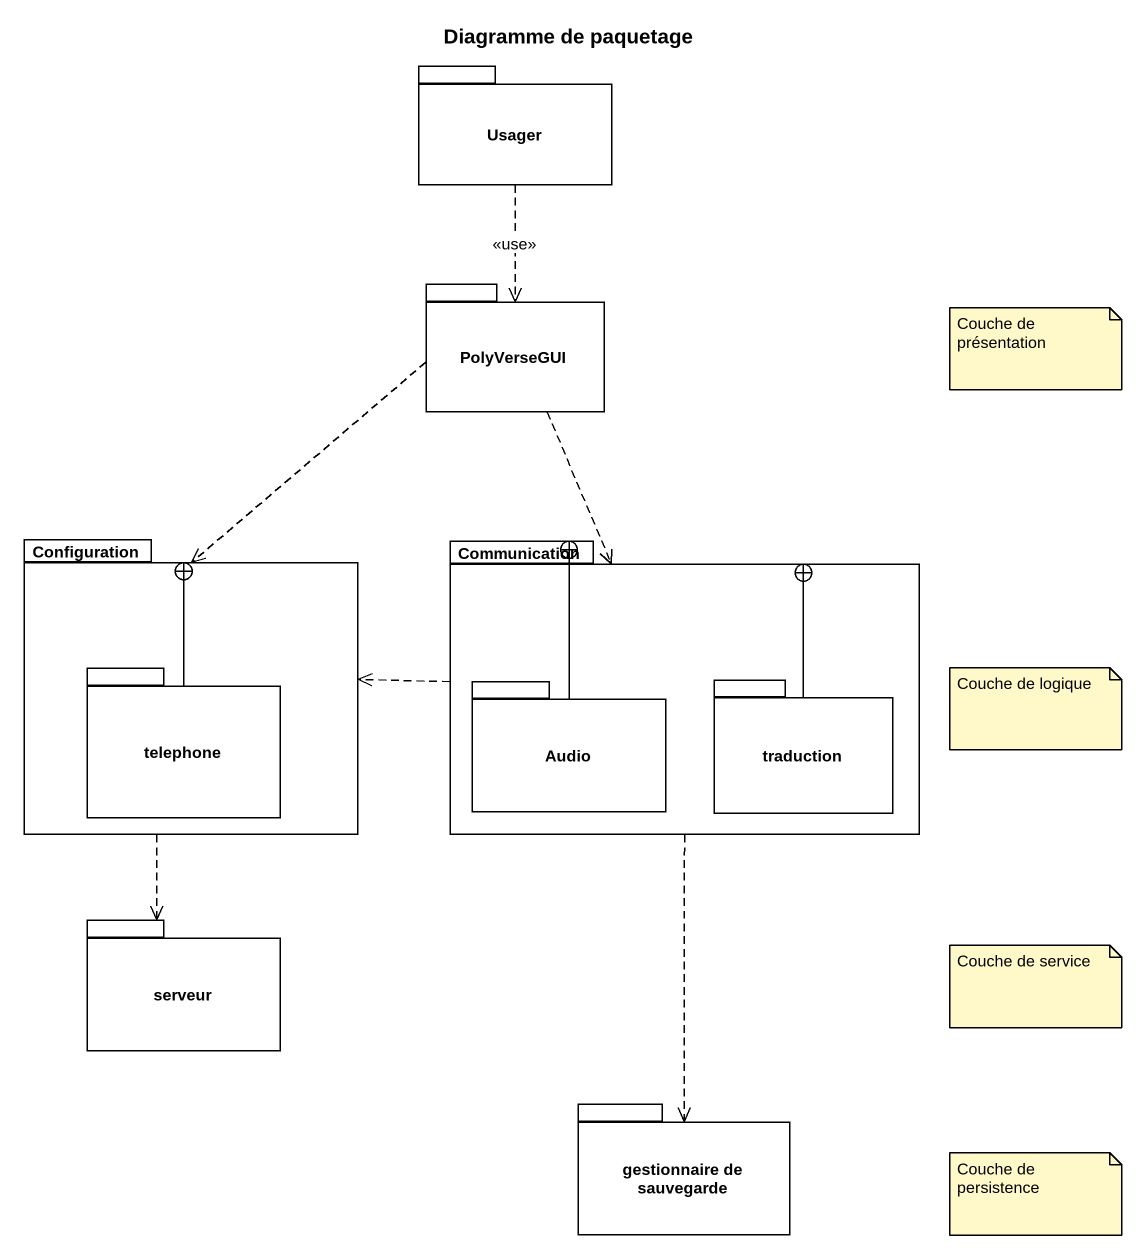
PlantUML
@startuml
title Diagramme de paquetage
package Usager {
}
package PolyVerseGUI {
}
package Configuration {
  package telephone {
  }
}
package Communication {
  package Audio {
  }
  package traduction {
  }
}
package serveur {
}
package "gestionnaire de sauvegarde" as gestionnaire_de_sauvegarde {
}
Usager ..> PolyVerseGUI : <<use>>
PolyVerseGUI ..> Configuration
PolyVerseGUI ..> Communication
Configuration ..> serveur
Communication .left.> Configuration
Communication ..> gestionnaire_de_sauvegarde
telephone -up-+ Configuration
Audio -right-+ Communication
traduction -left-+ Communication
note as N1
  Couche de présentation
end note
note as N2
  Couche de logique
end note
note as N3
  Couche de service
end note
note as N4
  Couche de persistence
end note
@enduml
